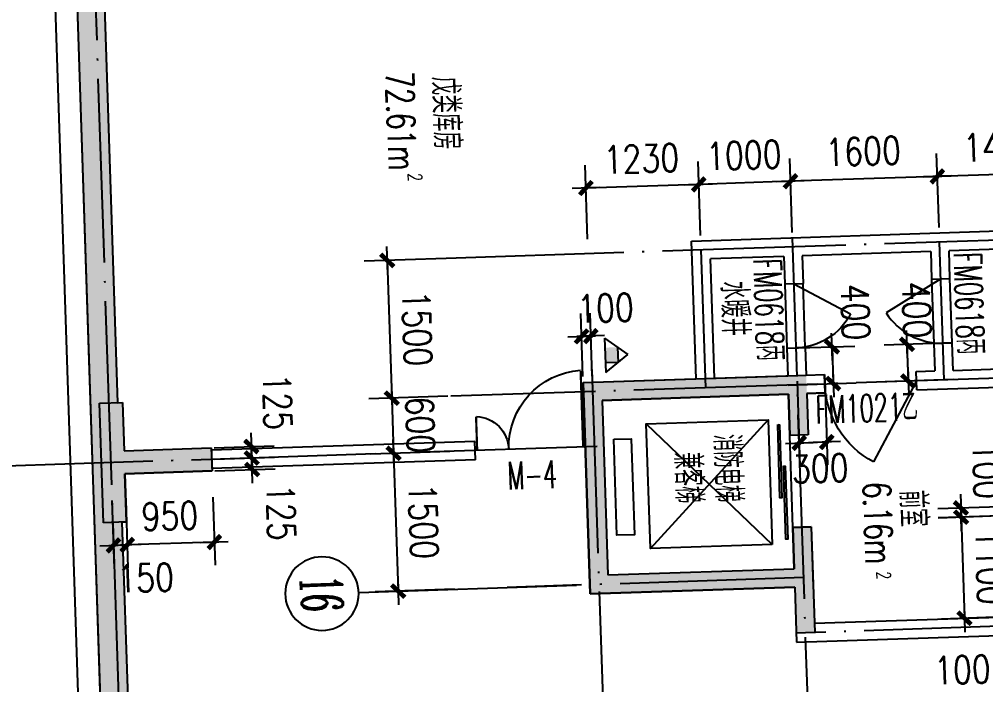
# Model space of a CAD drawing. Extents: x 634182 to 802382, y -1101880 to -864080.
# Drawn here: x 649211 to 659733, y -1007160 to -999921 of the extents above; entities that cross this region are included whole.
import ezdxf
from ezdxf.enums import TextEntityAlignment as Align

# ---------------------------------------------------------------- set-up
doc = ezdxf.new("R2010")
doc.units = 0
doc.header["$LTSCALE"] = 1000
doc.header["$MEASUREMENT"] = 0
doc.linetypes.add('DOTE', pattern=[2.42, 2, -0.2, 0.02, -0.2])
doc.layers.get('0').update_dxf_attribs({"linetype": 'CONTINUOUS'})
doc.layers.get('DEFPOINTS').update_dxf_attribs({"linetype": 'CONTINUOUS'})
for name, color, linetype in [('21', 21, 'CONTINUOUS'), ('AXIS', 3, 'CONTINUOUS'), ('AXIS_TEXT', 7, 'CONTINUOUS'), ('DOTE', 1, 'DOTE'), ('MCB', 75, 'CONTINUOUS'), ('PUB_DIM', 3, 'CONTINUOUS'), ('STAIR', 2, 'CONTINUOUS'), ('TEXT1', 7, 'CONTINUOUS'), ('WALL', 191, 'CONTINUOUS'), ('WINDOW', 2, 'CONTINUOUS'), ('WINDOW_TEXT', 6, 'CONTINUOUS'), ('防火门', 7, 'CONTINUOUS')]:
    doc.layers.add(name, color=color, linetype=linetype)
doc.styles.add('COMPLEX', font='COMPLEX')
doc.styles.add('DIM_FONT', font='simplex.shx', dxfattribs={"width": 0.8})
doc.styles.add('SIMPLEX', font='SIMPLEX.SHX')
doc.styles.add('Z', font='romans', dxfattribs={"width": 0.8, "bigfont": 'z'})
doc.dimstyles.new('DIMN', dxfattribs={"dimtxt": 300, "dimasz": 1, "dimexe": 250, "dimexo": 300, "dimgap": 150, "dimtad": 1, "dimdec": 0, "dimzin": 0, "dimdsep": 46, "dimtxsty": 'DIM_FONT', "dimblk": '_DIMX', "dimblk1": '_DIMX', "dimblk2": '_DIMX', "dimcen": 2.5, "dimclrt": 7, "dimadec": 0, "dimazin": 0, "dimtfac": 1, "dimtdec": 0, "dimtix": 1, "dimtmove": 2, "dimatfit": 3, "dimldrblk": '_DIMX', "dimfxl": 0, "dimtolj": 1, "dimtzin": 0, "dimarcsym": 0})

# ---------------------------------------------------------------- blocks, each defined once
blk = doc.blocks.new('_DIMX')
blk.add_line((-150, 0), (150, 0))
at = {"const_width": 50}
blk.add_lwpolyline([(-70, -70), (70, 70)], dxfattribs=at)
blk = doc.blocks.new('*D1071')
at = {"color": 0, "linetype": 'ByBlock'}
for p, q in [((647566, -966172), (644767, -966264)), ((646624, -1014708), (645017, -966257)), ((649173, -1014625), (646375, -1014718))]:
    blk.add_line(p, q, dxfattribs=at)
at = {"layer": 'DEFPOINTS', "color": 0, "linetype": 'ByBlock'}
for p in [(647866, -966162, -285), (645017, -966256), (649473, -1014615, -285)]:
    blk.add_point(p, dxfattribs=at)
at = {"color": 0, "linetype": 'ByBlock'}
for p, rotation in [((645017, -966256), 91.90000000000002), ((646624, -1014709), 271.9)]:
    blk.add_blockref('_DIMX', p, dxfattribs=dict(at, rotation=rotation))
at = {"color": 7, "linetype": 'ByBlock', "insert": (646121, -990473), "char_height": 300, "attachment_point": 5, "rotation": 271.9, "style": 'DIM_FONT'}
blk.add_mtext('\\A1;48480', dxfattribs=at)
blk = doc.blocks.new('_DBLK')
blk.add_line((-0.5, 0), (0, -0.866))
blk.add_arc((-0.5, 0), 1, 300, 0)
at = {"layer": 'WINDOW_TEXT', "style": 'SIMPLEX', "flags": 9}
blk.add_attdef('A', text='', height=1, dxfattribs=at).set_placement((0, 1.5), align=Align.MIDDLE)
blk = doc.blocks.new('M_A14NPV')
for points in [[(0.632, 0.226), (0.629, 0.208), (-0.164, 0.208), (-0.164, 0.229)], [(0.18, 0.178), (0.177, 0.16), (-0.617, 0.16), (-0.617, 0.181)]]:
    blk.add_lwpolyline(points, close=True)
blk = doc.blocks.new('_A2AKO')
at = {"const_width": 0.02}
for points in [[(-0.481, -0.0014), (-0.481, -0.3084)], [(0.481, 0.0014), (0.481, -0.6906)]]:
    blk.add_lwpolyline(points, dxfattribs=at)
for centre, radius, start, end in [((-0.5008, -0.0026), 0.3067, 274.24917, 0.21013), ((0.5046, 0.0019), 0.6987, 180.27623, 268.06031)]:
    blk.add_arc(centre, radius, start, end)
blk = doc.blocks.new('A$C369A06F2')
at = {"layer": 'PUB_DIM'}
for p, q in [((0, 0), (186, 248)), ((373, 0), (186, 248)), ((103, 138), (270, 138)), ((270, 138), (270, 0)), ((0, 0), (373, 0))]:
    blk.add_line(p, q, dxfattribs=at)
blk.add_solid([(103, 138), (270, 138), (103, 0), (270, 0)], dxfattribs=at)
blk = doc.blocks.new('_AXISO')
blk.add_circle((0, 0), 0.5)
at = {"layer": 'AXIS_TEXT', "style": 'COMPLEX', "width": 1.041667}
blk.add_attdef('A', text='', height=0.56, dxfattribs=at).set_placement((-0.25, -0.28), (0.25, -0.28), align=Align.FIT)
blk = doc.blocks.new('*D1109')
at = {"color": 0, "linetype": 'ByBlock'}
for p, q in [((660625, -1002141), (660598, -1001334)), ((659226, -1002187), (659199, -1001381)), ((660606, -1001584), (659208, -1001630))]:
    blk.add_line(p, q, dxfattribs=at)
at = {"layer": 'DEFPOINTS', "color": 0, "linetype": 'ByBlock'}
for p in [(659207, -1001630), (659236, -1002487), (660635, -1002441)]:
    blk.add_point(p, dxfattribs=at)
at = {"color": 0, "linetype": 'ByBlock'}
for p, rotation in [((659207, -1001630), 181.8999999999922), ((660607, -1001584), 1.899999999992223)]:
    blk.add_blockref('_DIMX', p, dxfattribs=dict(at, rotation=rotation))
at = {"color": 7, "linetype": 'ByBlock', "insert": (659897, -1001307), "char_height": 300, "attachment_point": 5, "rotation": 1.9, "style": 'DIM_FONT'}
blk.add_mtext('\\A1;1400', dxfattribs=at)
blk = doc.blocks.new('*D1110')
at = {"color": 0, "linetype": 'ByBlock'}
for p, q in [((657627, -1002240), (657600, -1001434)), ((659226, -1002187), (659199, -1001381)), ((659206, -1001630), (657609, -1001683))]:
    blk.add_line(p, q, dxfattribs=at)
at = {"layer": 'DEFPOINTS', "color": 0, "linetype": 'ByBlock'}
for p in [(657608, -1001683), (659236, -1002487), (657637, -1002540)]:
    blk.add_point(p, dxfattribs=at)
at = {"color": 0, "linetype": 'ByBlock'}
for p, rotation in [((659207, -1001630), 1.900000000001976), ((657608, -1001683), 181.900000000002)]:
    blk.add_blockref('_DIMX', p, dxfattribs=dict(at, rotation=rotation))
at = {"color": 7, "linetype": 'ByBlock', "insert": (658398, -1001357), "char_height": 300, "attachment_point": 5, "rotation": 1.9, "style": 'DIM_FONT'}
blk.add_mtext('\\A1;1600', dxfattribs=at)
blk = doc.blocks.new('*D1111')
at = {"color": 0, "linetype": 'ByBlock'}
for p, q in [((656627, -1002274), (656601, -1001467)), ((657627, -1002240), (657600, -1001434)), ((657608, -1001683), (656609, -1001717)), ((657609, -1001683), (657610, -1001683)), ((656608, -1001717), (656607, -1001717))]:
    blk.add_line(p, q, dxfattribs=at)
at = {"layer": 'DEFPOINTS', "color": 0, "linetype": 'ByBlock'}
for p in [(656609, -1001717), (656637, -1002573), (657637, -1002540)]:
    blk.add_point(p, dxfattribs=at)
at = {"color": 0, "linetype": 'ByBlock'}
for p, rotation in [((656609, -1001717), 1.899999999987465), ((657608, -1001683), 181.8999999999875)]:
    blk.add_blockref('_DIMX', p, dxfattribs=dict(at, rotation=rotation))
at = {"color": 7, "linetype": 'ByBlock', "insert": (657099, -1001400), "char_height": 300, "attachment_point": 5, "rotation": 1.9, "style": 'DIM_FONT'}
blk.add_mtext('\\A1;1000', dxfattribs=at)
blk = doc.blocks.new('*D1112')
at = {"color": 0, "linetype": 'ByBlock'}
for p, q in [((659887, -1005224), (659213, -1005247)), ((659463, -1005237), (659463, -1005236)), ((659463, -1005238), (659466, -1005338)), ((659463, -1005238), (659466, -1005338)), ((659890, -1005324), (659216, -1005347)), ((659466, -1005339), (659466, -1005340))]:
    blk.add_line(p, q, dxfattribs=at)
at = {"layer": 'DEFPOINTS', "color": 0, "linetype": 'ByBlock'}
for p in [(660186, -1005214), (659466, -1005338), (660190, -1005314)]:
    blk.add_point(p, dxfattribs=at)
at = {"color": 0, "linetype": 'ByBlock'}
for p, rotation in [((659463, -1005238), 271.9000000000567), ((659466, -1005338), 91.90000000005669)]:
    blk.add_blockref('_DIMX', p, dxfattribs=dict(at, rotation=rotation))
at = {"color": 7, "linetype": 'ByBlock', "insert": (659749, -1004832), "char_height": 300, "attachment_point": 5, "rotation": 271.9, "style": 'DIM_FONT'}
blk.add_mtext('\\A1;100', dxfattribs=at)
blk = doc.blocks.new('*D1115')
at = {"color": 0, "linetype": 'ByBlock'}
for p, q in [((659977, -1006730), (660004, -1007531)), ((660077, -1006727), (660104, -1007527)), ((659994, -1007281), (659993, -1007281)), ((660095, -1007277), (659995, -1007281)), ((660095, -1007277), (659995, -1007281)), ((660096, -1007277), (660097, -1007277))]:
    blk.add_line(p, q, dxfattribs=at)
at = {"layer": 'DEFPOINTS', "color": 0, "linetype": 'ByBlock'}
for p in [(659967, -1006430), (660067, -1006427), (659995, -1007281)]:
    blk.add_point(p, dxfattribs=at)
at = {"color": 0, "linetype": 'ByBlock'}
for p, rotation in [((659995, -1007281), 1.900000000094942), ((660095, -1007277), 181.900000000095)]:
    blk.add_blockref('_DIMX', p, dxfattribs=dict(at, rotation=rotation))
at = {"color": 7, "linetype": 'ByBlock', "insert": (659479, -1006998), "char_height": 300, "attachment_point": 5, "rotation": 1.9, "style": 'DIM_FONT'}
blk.add_mtext('\\A1;100', dxfattribs=at)
blk = doc.blocks.new('*D1117')
at = {"color": 0, "linetype": 'ByBlock'}
for p, q in [((656627, -1002274), (656601, -1001467)), ((655398, -1002314), (655371, -1001508)), ((656608, -1001717), (655381, -1001757))]:
    blk.add_line(p, q, dxfattribs=at)
at = {"layer": 'DEFPOINTS', "color": 0, "linetype": 'ByBlock'}
for p in [(655380, -1001757), (655408, -1002614), (656637, -1002573)]:
    blk.add_point(p, dxfattribs=at)
at = {"color": 0, "linetype": 'ByBlock'}
for p, rotation in [((655380, -1001757), 181.8999999999988), ((656609, -1001717), 1.899999999998778)]:
    blk.add_blockref('_DIMX', p, dxfattribs=dict(at, rotation=rotation))
at = {"color": 7, "linetype": 'ByBlock', "insert": (655984, -1001437), "char_height": 300, "attachment_point": 5, "rotation": 1.9, "style": 'DIM_FONT'}
blk.add_mtext('\\A1;1230', dxfattribs=at)
blk = doc.blocks.new('*D1159')
at = {"color": 0, "linetype": 'ByBlock'}
for p, q in [((659366, -1003441), (658626, -1003465)), ((658876, -1003458), (658890, -1003856)), ((659380, -1003840), (658640, -1003865))]:
    blk.add_line(p, q, dxfattribs=at)
at = {"layer": 'DEFPOINTS', "color": 0, "linetype": 'ByBlock'}
for p in [(659666, -1003431), (658890, -1003857), (659679, -1003831)]:
    blk.add_point(p, dxfattribs=at)
at = {"color": 0, "linetype": 'ByBlock'}
for p, rotation in [((658876, -1003457), 91.89999999995581), ((658890, -1003857), 271.8999999999558)]:
    blk.add_blockref('_DIMX', p, dxfattribs=dict(at, rotation=rotation))
at = {"color": 7, "linetype": 'ByBlock', "insert": (658982, -1003084), "char_height": 300, "attachment_point": 5, "rotation": 271.9, "style": 'DIM_FONT'}
blk.add_mtext('\\A1;400', dxfattribs=at)
blk = doc.blocks.new('*D1160')
at = {"color": 0, "linetype": 'ByBlock'}
for p, q in [((657570, -1003500), (658310, -1003476)), ((658060, -1003485), (658073, -1003883)), ((657583, -1003900), (658323, -1003876))]:
    blk.add_line(p, q, dxfattribs=at)
at = {"layer": 'DEFPOINTS', "color": 0, "linetype": 'ByBlock'}
for p in [(657270, -1003510), (658073, -1003884), (657283, -1003910)]:
    blk.add_point(p, dxfattribs=at)
at = {"color": 0, "linetype": 'ByBlock'}
for p, rotation in [((658060, -1003484), 91.9000000000236), ((658073, -1003884), 271.9000000000236)]:
    blk.add_blockref('_DIMX', p, dxfattribs=dict(at, rotation=rotation))
at = {"color": 7, "linetype": 'ByBlock', "insert": (658315, -1003106), "char_height": 300, "attachment_point": 5, "rotation": 271.9, "style": 'DIM_FONT'}
blk.add_mtext('\\A1;400', dxfattribs=at)
blk = doc.blocks.new('*D1161')
at = {"color": 0, "linetype": 'ByBlock'}
for p, q in [((657681, -1003859), (657711, -1004780)), ((657980, -1003849), (658011, -1004770)), ((657703, -1004530), (658003, -1004520)), ((657703, -1004530), (658003, -1004520)), ((658004, -1004520), (658005, -1004520)), ((657702, -1004530), (657701, -1004530))]:
    blk.add_line(p, q, dxfattribs=at)
at = {"layer": 'DEFPOINTS', "color": 0, "linetype": 'ByBlock'}
for p in [(657671, -1003559), (657970, -1003549), (658003, -1004520)]:
    blk.add_point(p, dxfattribs=at)
at = {"color": 0, "linetype": 'ByBlock'}
for p, rotation in [((658003, -1004520), 181.899999999973), ((657703, -1004530), 1.899999999972959)]:
    blk.add_blockref('_DIMX', p, dxfattribs=dict(at, rotation=rotation))
at = {"color": 7, "linetype": 'ByBlock', "insert": (657931, -1004807), "char_height": 300, "attachment_point": 5, "rotation": 1.9, "style": 'DIM_FONT'}
blk.add_mtext('\\A1;300', dxfattribs=at)
blk = doc.blocks.new('*D1169')
at = {"color": 0, "linetype": 'ByBlock'}
for p, q in [((650369, -1005151), (650394, -1005890)), ((651319, -1005120), (651343, -1005859)), ((651334, -1005609), (650387, -1005640))]:
    blk.add_line(p, q, dxfattribs=at)
at = {"layer": 'DEFPOINTS', "color": 0, "linetype": 'ByBlock'}
for p in [(651309, -1004820), (650360, -1004851), (650386, -1005640)]:
    blk.add_point(p, dxfattribs=at)
at = {"color": 0, "linetype": 'ByBlock'}
for p, rotation in [((650386, -1005640), 181.9000000000152), ((651335, -1005609), 1.900000000015245)]:
    blk.add_blockref('_DIMX', p, dxfattribs=dict(at, rotation=rotation))
at = {"color": 7, "linetype": 'ByBlock', "insert": (650850, -1005325), "char_height": 300, "attachment_point": 5, "rotation": 1.9, "style": 'DIM_FONT'}
blk.add_mtext('\\A1;950', dxfattribs=at)
blk = doc.blocks.new('*D1170')
at = {"color": 0, "linetype": 'ByBlock'}
for p, q in [((650219, -1005156), (650244, -1005895)), ((650369, -1005151), (650394, -1005890)), ((650235, -1005645), (650234, -1005645)), ((650386, -1005640), (650236, -1005645)), ((650386, -1005640), (650236, -1005645)), ((650387, -1005640), (650388, -1005640))]:
    blk.add_line(p, q, dxfattribs=at)
at = {"layer": 'DEFPOINTS', "color": 0, "linetype": 'ByBlock'}
for p in [(650209, -1004856), (650360, -1004851), (650236, -1005645)]:
    blk.add_point(p, dxfattribs=at)
at = {"color": 0, "linetype": 'ByBlock'}
for p, rotation in [((650236, -1005645), 1.89999999994482), ((650386, -1005640), 181.8999999999448)]:
    blk.add_blockref('_DIMX', p, dxfattribs=dict(at, rotation=rotation))
at = {"color": 7, "linetype": 'ByBlock', "insert": (650586, -1005999), "char_height": 300, "attachment_point": 5, "rotation": 1.9, "style": 'DIM_FONT'}
blk.add_mtext('\\A1;150', dxfattribs=at)
blk = doc.blocks.new('*D1171')
at = {"color": 0, "linetype": 'ByBlock'}
for p, q in [((651331, -1004583), (651987, -1004561)), ((651737, -1004568), (651737, -1004567)), ((651737, -1004569), (651741, -1004694)), ((651737, -1004569), (651741, -1004694)), ((651335, -1004708), (651991, -1004686)), ((651741, -1004695), (651741, -1004696))]:
    blk.add_line(p, q, dxfattribs=at)
at = {"layer": 'DEFPOINTS', "color": 0, "linetype": 'ByBlock'}
for p in [(651031, -1004593), (651036, -1004718), (651741, -1004694)]:
    blk.add_point(p, dxfattribs=at)
at = {"color": 0, "linetype": 'ByBlock'}
for p, rotation in [((651737, -1004569), 271.8999999999504), ((651741, -1004694), 91.89999999995042)]:
    blk.add_blockref('_DIMX', p, dxfattribs=dict(at, rotation=rotation))
at = {"color": 7, "linetype": 'ByBlock', "insert": (652021, -1004083), "char_height": 300, "attachment_point": 5, "rotation": 271.9, "style": 'DIM_FONT'}
blk.add_mtext('\\A1;125', dxfattribs=at)
blk = doc.blocks.new('*D1172')
at = {"color": 0, "linetype": 'ByBlock'}
for p, q in [((651335, -1004708), (651991, -1004686)), ((651741, -1004693), (651741, -1004692)), ((651741, -1004694), (651746, -1004819)), ((651741, -1004694), (651746, -1004819)), ((651340, -1004833), (651995, -1004811)), ((651746, -1004820), (651746, -1004821))]:
    blk.add_line(p, q, dxfattribs=at)
at = {"layer": 'DEFPOINTS', "color": 0, "linetype": 'ByBlock'}
for p in [(651036, -1004718), (651746, -1004819), (651040, -1004843)]:
    blk.add_point(p, dxfattribs=at)
at = {"color": 0, "linetype": 'ByBlock'}
for p, rotation in [((651741, -1004694), 271.8999999999007), ((651746, -1004819), 91.89999999990063)]:
    blk.add_blockref('_DIMX', p, dxfattribs=dict(at, rotation=rotation))
at = {"color": 7, "linetype": 'ByBlock', "insert": (652061, -1005286), "char_height": 300, "attachment_point": 5, "rotation": 271.9, "style": 'DIM_FONT'}
blk.add_mtext('\\A1;125', dxfattribs=at)
blk = doc.blocks.new('*D1215')
at = {"color": 0, "linetype": 'ByBlock'}
for p, q in [((653878, -1004023), (653017, -1004052)), ((653267, -1004042), (653267, -1004041)), ((653267, -1004043), (653286, -1004643)), ((653898, -1004623), (653037, -1004651)), ((653287, -1004644), (653287, -1004645))]:
    blk.add_line(p, q, dxfattribs=at)
at = {"layer": 'DEFPOINTS', "color": 0, "linetype": 'ByBlock'}
for p in [(654178, -1004013, -285), (654198, -1004613, -285), (653286, -1004643)]:
    blk.add_point(p, dxfattribs=at)
at = {"color": 0, "linetype": 'ByBlock'}
for p, rotation in [((653267, -1004043), 271.9), ((653286, -1004643), 91.90000000000002)]:
    blk.add_blockref('_DIMX', p, dxfattribs=dict(at, rotation=rotation))
at = {"color": 7, "linetype": 'ByBlock', "insert": (653576, -1004333), "char_height": 300, "attachment_point": 5, "rotation": 271.9, "style": 'DIM_FONT'}
blk.add_mtext('\\A1;600', dxfattribs=at)
blk = doc.blocks.new('*D1219')
at = {"color": 0, "linetype": 'ByBlock'}
for p, q in [((655348, -1003807), (655325, -1003121)), ((655447, -1003804), (655425, -1003118)), ((655333, -1003371), (655433, -1003368)), ((655333, -1003371), (655433, -1003368)), ((655434, -1003368), (655435, -1003368)), ((655332, -1003371), (655331, -1003371))]:
    blk.add_line(p, q, dxfattribs=at)
at = {"layer": 'DEFPOINTS', "color": 0, "linetype": 'ByBlock'}
for p in [(655433, -1003368), (655457, -1004104, -285), (655357, -1004107, -285)]:
    blk.add_point(p, dxfattribs=at)
at = {"color": 0, "linetype": 'ByBlock'}
for p, rotation in [((655333, -1003371), 1.900000000116444), ((655433, -1003368), 181.9000000001164)]:
    blk.add_blockref('_DIMX', p, dxfattribs=dict(at, rotation=rotation))
at = {"color": 7, "linetype": 'ByBlock', "insert": (655593, -1003062), "char_height": 300, "attachment_point": 5, "rotation": 1.9, "style": 'DIM_FONT'}
blk.add_mtext('\\A1;100', dxfattribs=at)

msp = doc.modelspace()

# ---------------------------------------------------------------- linework, layer by layer
at = {"layer": '21'}
for points in [[(650614.348, -1014036.574), (650324.204, -1014346.364), (649572.96, -982653.976), (649263.269, -982364.1)], [(655619.134, -1005966.308), (655426.036, -1006172.717), (655556.242, -1004067.243), (655349.783, -1003874.089)], [(657778.444, -1003793.522), (657785.075, -1003993.412), (655349.871, -1003874.172), (655356.352, -1004073.874)], [(657785.075, -1003993.305), (657799.998, -1004443.165), (657585.188, -1004000.043), (657600.104, -1004449.689)], [(650334.288, -1004090.547), (650084.425, -1004098.836), (650377.39, -1005389.833), (650127.527, -1005398.121)], [(651301.172, -1004583.761), (651309.461, -1004833.624), (650351.694, -1004615.259), (650359.983, -1004865.121)], [(657833.149, -1005442.508), (657633.263, -1005449.246), (657871.283, -1006592.032), (657671.393, -1006598.663)], [(657648.179, -1005898.891), (657654.901, -1006098.935), (655619.237, -1005966.198), (655426.036, -1006172.717)]]:
    msp.add_solid(points, dxfattribs=at)
at = {"layer": 'AXIS'}
msp.add_line((652906.13, -1006156.388), (655276.749, -1006077.746), dxfattribs=at)
at = {"layer": 'DOTE'}
for p, q in [((649986.987, -998148.804), (650665.854, -1018612.965)), ((660630.411, -1002298.167), (653858.318, -1002522.82)), ((658160.207, -1018318.393), (657628.741, -1002297.557)), ((659280.914, -1003843.76), (659231.181, -1002344.584)), ((656632.611, -1002430.788), (656682.344, -1003929.963)), ((667576.285, -1003568.574), (653908.051, -1004021.996)), ((655445.02, -1003729.677), (655931.431, -1018392.329)), ((655502.894, -1004569.419), (648712.092, -1004794.694)), ((657751.42, -1005995.653), (654523.122, -1006102.747)), ((667665.804, -1006267.089), (657771.313, -1006595.323))]:
    msp.add_line(p, q, dxfattribs=at)
at = {"layer": 'STAIR'}
for p, q in [((656082.096, -1005678.774), (657363.87, -1004279.348)), ((656037.133, -1004323.36), (657408.834, -1005634.761)), ((657633.26, -1005449.139), (657600.104, -1004449.689))]:
    msp.add_line(p, q, dxfattribs=at)
for points in [[(657408.834, -1005634.761), (656082.096, -1005678.774), (656037.133, -1004323.36), (657363.87, -1004279.348)], [(655683.145, -1004490.768), (655873.825, -1004484.443), (655908.472, -1005528.868), (655717.792, -1005535.194)]]:
    msp.add_lwpolyline(points, close=True, dxfattribs=at)
at = {"layer": 'WALL'}
for p, q in [((649780.491, -997955.544), (649976.101, -1003852.134)), ((650284.474, -1004092.2), (650113.51, -998945.038)), ((656529.37, -1002334.026), (660527.171, -1002201.406)), ((656579.103, -1003833.202), (656529.37, -1002334.026)), ((660533.802, -1002401.296), (659334.462, -1002441.082)), ((656778.993, -1003826.571), (656735.891, -1002527.279)), ((657535.452, -1002500.761), (656735.892, -1002527.285)), ((657535.452, -1002500.755), (657545.398, -1002800.596)), ((659134.571, -1002447.713), (657735.341, -1002494.13)), ((657735.341, -1002494.13), (657745.288, -1002793.965)), ((659134.571, -1002447.713), (659144.517, -1002747.548)), ((659344.409, -1002740.917), (659334.462, -1002441.082)), ((657545.397, -1002800.596), (657745.288, -1002793.965)), ((659144.517, -1002747.548), (659344.409, -1002740.917)), ((659167.726, -1003447.163), (659367.617, -1003440.532)), ((659167.726, -1003447.163), (659177.672, -1003746.998)), ((659377.564, -1003740.367), (659367.617, -1003440.532)), ((657568.606, -1003500.212), (657768.497, -1003493.58)), ((657568.607, -1003500.212), (657578.553, -1003800.047)), ((657768.497, -1003493.58), (657778.443, -1003793.416)), ((659377.564, -1003740.367), (665674.1, -1003531.49)), ((657778.444, -1003793.416), (657978.333, -1003786.785)), ((657984.964, -1003986.674), (657978.333, -1003786.784)), ((657978.334, -1003786.891), (657984.965, -1003986.781)), ((658977.784, -1003753.629), (659177.672, -1003746.998)), ((658984.415, -1003953.519), (658977.784, -1003753.629)), ((658984.415, -1003953.519), (665680.733, -1003731.38)), ((649976.074, -1003852.135), (650324.204, -1014346.364)), ((655349.779, -1003873.983), (657578.553, -1003800.047)), ((655349.779, -1003873.982), (655426.036, -1006172.717)), ((655349.783, -1003874.089), (657778.444, -1003793.522)), ((655426.04, -1006172.824), (655349.783, -1003874.089)), ((655556.301, -1004067.242), (657585.185, -1003999.937)), ((657585.188, -1004000.043), (655556.304, -1004067.348)), ((657585.184, -1003999.936), (657600.104, -1004449.689)), ((657600.108, -1004449.796), (657585.188, -1004000.043)), ((657785.074, -1003993.305), (657799.994, -1004443.058)), ((657785.075, -1003993.306), (657984.968, -1003986.674)), ((657984.965, -1003986.781), (657785.078, -1003993.412)), ((657785.078, -1003993.412), (657799.998, -1004443.165)), ((650084.425, -1004098.836), (650334.288, -1004090.547)), ((650127.527, -1005398.121), (650084.425, -1004098.836)), ((650284.23, -1004092.208), (650334.288, -1004090.547)), ((650334.288, -1004090.547), (650351.694, -1004615.259)), ((650334.288, -1004090.547), (650351.694, -1004615.259)), ((655556.242, -1004067.243), (655619.237, -1005966.198)), ((655556.304, -1004067.348), (655619.299, -1005966.303)), ((654170.332, -1004513.415), (651301.995, -1004608.567)), ((654176.963, -1004713.305), (654170.332, -1004513.415)), ((657799.994, -1004443.058), (657600.104, -1004449.689)), ((657799.998, -1004443.165), (657600.108, -1004449.796)), ((650351.694, -1004615.259), (651301.172, -1004583.761)), ((651301.172, -1004583.761), (651309.461, -1004833.624)), ((651301.995, -1004608.567), (651308.626, -1004808.457)), ((654176.963, -1004713.305), (651308.626, -1004808.457)), ((650359.983, -1004865.121), (651309.461, -1004833.624)), ((651309.461, -1004833.624), (650359.983, -1004865.121)), ((650377.39, -1005389.833), (650359.983, -1004865.121)), ((650359.983, -1004865.121), (650377.39, -1005389.833)), ((650377.39, -1005389.833), (650127.527, -1005398.121)), ((650327.574, -1005391.485), (650377.39, -1005389.833)), ((650327.574, -1005391.485), (650413.773, -1007990.056)), ((657833.15, -1005442.508), (657633.26, -1005449.139)), ((657633.26, -1005449.139), (657648.179, -1005898.891)), ((657633.263, -1005449.246), (657833.153, -1005442.615)), ((657648.183, -1005898.998), (657633.263, -1005449.246)), ((657833.149, -1005442.508), (657871.282, -1006592.007)), ((657833.153, -1005442.615), (657854.704, -1006092.257)), ((655619.295, -1005966.197), (657648.179, -1005898.892)), ((655619.299, -1005966.303), (657648.183, -1005898.998)), ((655426.036, -1006172.718), (657654.81, -1006098.782)), ((657654.814, -1006098.888), (655426.04, -1006172.824)), ((657654.81, -1006098.781), (657674.703, -1006698.452)), ((657867.962, -1006491.931), (660666.423, -1006399.097)), ((657674.703, -1006698.452), (665770.25, -1006429.895)), ((657871.282, -1006592.007), (657671.392, -1006598.638))]:
    msp.add_line(p, q, dxfattribs=at)
for points in [[(670969.365, -973139.448), (670969.365, -973139.448), (670720.646, -965643.597), (654729.491, -966174.079), (655259.944, -982165.17), (649263.175, -982364.103), (650324.136, -1014346.366), (666315.446, -1013815.88), (666070.143, -1006420.045)], [(654481.667, -965942.168), (655012.119, -981933.259), (649015.35, -982132.192), (650092.225, -1014594.192), (666563.27, -1014047.791), (666558.594, -1013906.825)]]:
    msp.add_lwpolyline(points, dxfattribs=at)
at = {"layer": 'WINDOW'}
for p, q in [((657545.397, -1002800.596), (657568.606, -1003500.212)), ((657768.497, -1003493.58), (657745.288, -1002793.965)), ((659144.518, -1002747.548), (659167.727, -1003447.163)), ((659367.618, -1003440.532), (659344.409, -1002740.917))]:
    msp.add_line(p, q, dxfattribs=at)

# ---------------------------------------------------------------- block references
at = {"layer": 'AXIS'}
ref = msp.add_blockref('_AXISO', (652506.35, -1006169.65), dxfattribs=dict(at, xscale=-800, yscale=800, zscale=800, rotation=271.9))
ref.add_attrib('A', '16', dxfattribs={"layer": 'AXIS_TEXT', "height": 448, "rotation": 271.9, "style": 'COMPLEX', "width": 0.646552}).set_placement((652275.842, -1005977.186), (652289.105, -1006376.966), align=Align.FIT)
at = {"layer": 'WALL', "rotation": 271.9}
msp.add_blockref('A$C369A06F2', (655583.195, -1003390.295), dxfattribs=at)
at = {"layer": 'WINDOW'}
for name, p, xscale, yscale, zscale, rotation in [('_DBLK', (657656.947, -1003147.088), 700, -700, 700, 271.9), ('_DBLK', (659256.067, -1003094.04), -700, -700, 700, 91.9), ('_A2AKO', (654773.317, -1004593.467), -1200, 1200, 1200, 181.9), ('_DBLK', (658481.374, -1003870.152), 1000, -1000, 1000, 181.9), ('M_A14NPV', (657716.923, -1004955.013), -1000, -1000, 1000, 271.9)]:
    msp.add_blockref(name, p, dxfattribs=dict(at, xscale=xscale, yscale=yscale, zscale=zscale, rotation=rotation))

# ---------------------------------------------------------------- texts
at = {"layer": 'MCB', "style": 'Z', "width": 0.6}
msp.add_text('M-4', height=300, rotation=1.9, dxfattribs=at).set_placement((654530.374, -1005037.238, -284.642))
at = {"layer": 'TEXT1', "style": 'Z', "width": 0.7}
for s, height, p in [('72.61m', 300, (653384.506, -1001568.123)), ('2', 150, (653520.232, -1001684.325))]:
    msp.add_text(s, height=height, rotation=271.9, dxfattribs=at).set_placement(p, align=Align.MIDDLE_RIGHT)
at = {"layer": 'TEXT1', "style": 'Z'}
for s, height, width, p in [('戊类库房', 300, 0.7, (653697.514, -1000546.991)), ('水暖井', 300, 0.7, (656842.414, -1002773.634)), ('消防电梯', 300, 0.65, (656764.232, -1004438.919)), ('兼客梯', 300, 0.65, (656338.649, -1004633.773)), ('6.16m', 300, 0.7, (658396.136, -1004958.468)), ('前室', 300, 0.7, (658790.783, -1005048.96)), ('2', 150, 0.7, (658545.468, -1005928.342))]:
    msp.add_text(s, height=height, rotation=271.9, dxfattribs=dict(at, width=width)).set_placement(p)
at = {"layer": '防火门', "style": 'Z', "width": 0.6}
for s, rotation, p in [('FM0618丙', 271.9, (659385.011, -1002459.213)), ('FM0618丙', 271.9, (657204.352, -1002528.517)), ('FM1021乙', 1.9, (657886.886, -1004319.901))]:
    msp.add_text(s, height=300, rotation=rotation, dxfattribs=at).set_placement(p)

# ---------------------------------------------------------------- dimensions: what is measured, and where the dimension line sits
at = {"layer": 'AXIS'}
for base, p1, p2, picture, middle in [((645017.117, -966256.139), (649473.309, -1014614.723, -284.642), (647865.954, -966161.634, -284.642), '*D1071', (646120.63, -990472.738)), ((653286.47, -1004642.946), (654177.902, -1004013.044, -284.642), (654197.795, -1004612.714, -284.642), '*D1215', (653576.359, -1004333.164))]:
    dim = msp.add_linear_dim(base=base, p1=p1, p2=p2, angle=271.9, dimstyle='DIMN', dxfattribs=at)
    dim.commit()
    dim.dimension.update_dxf_attribs({"geometry": picture, "text_midpoint": middle})
for base, p1, p2 in [((653266.577, -1004043.276), (654158.153, -1002512.874, -284.642), (654177.902, -1004013.044, -284.642)), ((653336.203, -1006142.121), (654197.795, -1004612.714, -284.642), (654247.528, -1006111.889))]:
    msp.add_linear_dim(base=base, p1=p1, p2=p2, angle=271.9, dimstyle='DIMN', dxfattribs=at).render()
at = {"layer": 'PUB_DIM'}
for p1, p2, distance, picture, middle in [((659235.911, -1002487.168, -284.642), (657636.791, -1002540.216, -284.642), -857.255, '*D1110', (658397.982, -1001357.073, -284.642)), ((660635.141, -1002440.751, -284.642), (659235.911, -1002487.168, -284.642), -857.255, '*D1109', (659897.157, -1001307.34, -284.642)), ((656637.341, -1002573.371, -284.642), (655408.015, -1002614.152, -284.642), -857.255, '*D1117', (655984.309, -1001437.143, -284.642)), ((657636.791, -1002540.216, -284.642), (656637.341, -1002573.371, -284.642), -857.255, '*D1111', (657098.697, -1001400.175, -284.642)), ((651309.007, -1004819.947, -284.642), (650359.529, -1004851.444, -284.642), 789.186, '*D1169', (650850.487, -1005324.613, -284.642))]:
    dim = msp.add_aligned_dim(p1=p1, p2=p2, distance=distance, dimstyle='DIMN', dxfattribs=at)
    dim.commit()
    dim.dimension.update_dxf_attribs({"geometry": picture, "text_midpoint": middle})
for base, p1, p2, angle, picture, middle in [((658889.57, -1003856.742, -284.642), (659666.235, -1003430.781, -284.642), (659679.497, -1003830.537, -284.642), 271.9, '*D1159', (658981.94, -1003084.143, -284.642)), ((658073.186, -1003883.824, -284.642), (657269.997, -1003510.273, -284.642), (657283.259, -1003910.029, -284.642), 271.9, '*D1160', (658315.073, -1003106.266, -284.642)), ((655433.014, -1003367.755), (655357.483, -1004107.015, -284.642), (655457.428, -1004103.7, -284.642), 1.9, '*D1219', (655593.483, -1003062.266)), ((658002.653, -1004519.904, -284.642), (657670.597, -1003559.285, -284.642), (657970.456, -1003549.338, -284.642), 1.9, '*D1161', (657931.106, -1004806.936, -284.642)), ((651741.38, -1004694.21, -284.642), (651031.493, -1004592.69, -284.642), (651035.637, -1004717.622, -284.642), 271.9, '*D1171', (652021.255, -1004082.594, -284.642)), ((659466.077, -1005338.365, -284.642), (660186.34, -1005214.417, -284.642), (660189.655, -1005314.362, -284.642), 271.9, '*D1112', (659749.447, -1004832.1, -284.642)), ((651745.524, -1004819.141, -284.642), (651035.637, -1004717.622, -284.642), (651039.782, -1004842.553, -284.642), 271.9, '*D1172', (652061.174, -1005285.932, -284.642)), ((650235.601, -1005645.176, -284.642), (650359.529, -1004851.444, -284.642), (650209.436, -1004856.423, -284.642), 181.9, '*D1170', (650585.798, -1005998.724, -284.642)), ((659995.417, -1007280.679, -284.642), (660067.159, -1006427.184, -284.642), (659967.214, -1006430.499, -284.642), 181.9, '*D1115', (659478.848, -1006997.65, -284.642))]:
    dim = msp.add_linear_dim(base=base, p1=p1, p2=p2, angle=angle, dimstyle='DIMN', dxfattribs=at)
    dim.commit()
    dim.dimension.update_dxf_attribs({"geometry": picture, "text_midpoint": middle, "dimtype": 129})
msp.add_aligned_dim(p1=(660189.655, -1005314.362, -284.642), p2=(660226.124, -1006413.703, -284.642), distance=-723.977, dimstyle='DIMN', dxfattribs=at).render()

doc.saveas('drawing.dxf')
